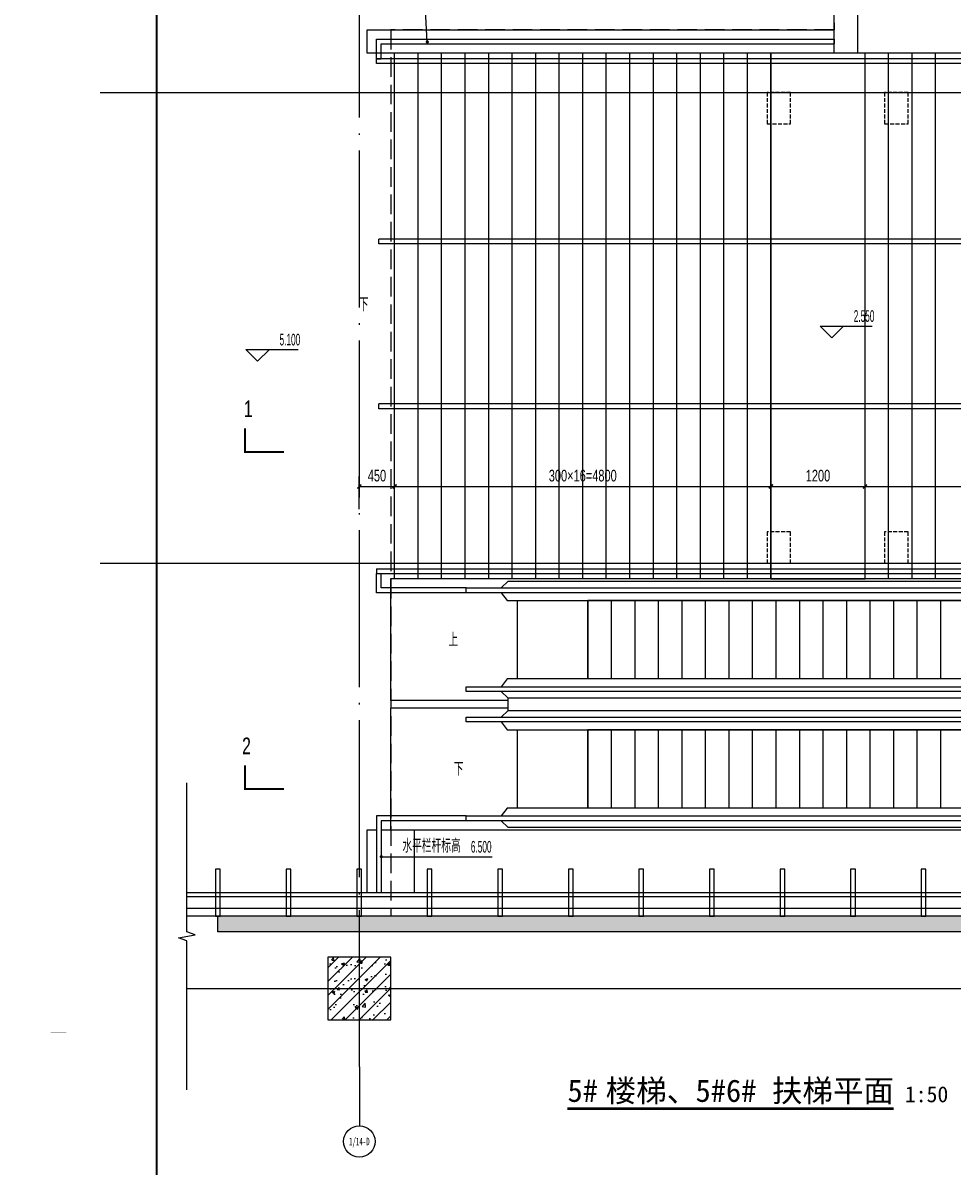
# Model space of a CAD drawing. Extents: x -26219 to 315419, y -160410 to -120810.
# Drawn here: x 136262 to 148127, y -142933 to -128348 of the extents above; entities that cross this region are included whole.
import ezdxf
from ezdxf.enums import TextEntityAlignment as Align

# ---------------------------------------------------------------- set-up
doc = ezdxf.new("R2010")
doc.units = 0
doc.header["$LTSCALE"] = 1000
doc.header["$MEASUREMENT"] = 0
doc.linetypes.add('104-14# 核心筒$0$DOTE', pattern=[2.42, 2, -0.2, 0.02, -0.2])
doc.linetypes.add('14#楼幕墙$0$DASH', pattern=[0.35, 0.25, -0.1])
for name, color, linetype in [('01-标注_尺寸', 124, 'Continuous'), ('01-标注_标高', 200, 'Continuous'), ('01-标注_符号', 200, 'Continuous'), ('02-TEXT_标注', 130, 'Continuous'), ('05-填充_天正', 26, 'Continuous'), ('104-14# 核心筒$0$01-标注_轴线坐标', 132, 'Continuous'), ('104-14# 核心筒$0$02-TEXT_轴号', 7, 'Continuous'), ('104-14# 核心筒$0$05-填充_天正', 26, 'Continuous'), ('104-14# 核心筒$0$A_AXIS-轴线', 36, '104-14# 核心筒$0$DOTE'), ('104-14# 核心筒$0$A_STR-砼柱', 51, 'Continuous'), ('14#楼幕墙$0$A-C_玻璃幕墙', 140, 'Continuous'), ('14#楼幕墙$0$A-TECH_结构', 21, 'Continuous'), ('A-C_玻璃幕墙', 140, 'Continuous'), ('A-E_栏杆', 232, 'Continuous'), ('A-E_楼梯', 171, 'Continuous'), ('A-E_电梯', 171, 'Continuous'), ('A-O_屋面', 201, 'Continuous'), ('A-TECH_结构', 21, 'Continuous'), ('A_AXIS-轴线', 36, 'Continuous'), ('A_STR-砌块墙', 121, 'Continuous'), ('DIM_SYMB', 3, 'Continuous'), ('建-标注-文本', 254, 'Continuous')]:
    doc.layers.add(name, color=color, linetype=linetype)
doc.layers.add('DIM_MODI', color=6, linetype='Continuous', plot=False)
doc.styles.add('104-14# 核心筒$0$_TCH_AXIS', font='STXIHEI_0.TTF', dxfattribs={"width": 0.75})
doc.styles.add('_TCH_DIM', font='ros.shx', dxfattribs={"width": 0.75, "bigfont": 'jd.shx'})
doc.styles.add('_TCH_DIM_T3', font='ros.shx', dxfattribs={"width": 0.705882, "bigfont": 'jd.shx'})
doc.styles.add('_TCH_LABEL', font='ros.shx', dxfattribs={"bigfont": 'jd.shx'})
doc.styles.get("Standard").update_dxf_attribs({"font": 'STXIHEI_0.TTF'})
doc.dimstyles.new('_TCH_ARCH&&50', dxfattribs={"dimtxt": 148.75, "dimasz": 50, "dimexe": 125, "dimexo": 150, "dimgap": 63.125, "dimtad": 1, "dimdec": 0, "dimzin": 0, "dimdsep": 46, "dimtxsty": '_TCH_DIM_T3', "dimblk": 'ARCHTICK', "dimcen": 0.09, "dimclrt": 7, "dimazin": 2, "dimtfac": 1, "dimtdec": 0, "dimtix": 1, "dimtmove": 2, "dimatfit": 3, "dimfxl": 0, "dimtolj": 1, "dimtzin": 0, "dimarcsym": 0})

# ---------------------------------------------------------------- blocks, each defined once
blk = doc.blocks.new('14#楼幕墙$0$A$C103B1A8E')
blk.add_lwpolyline([(0, 0), (60, 0), (60, 600), (0, 600)], close=True)
blk = doc.blocks.new('图框-A1')
for points, const_width in [([(0, 0), (841, 0), (841, 594), (0, 594)], 0.05), ([(766, 584), (25, 584), (25, 10), (766, 10)], 0.5)]:
    blk.add_lwpolyline(points, close=True, dxfattribs=dict(const_width=const_width))
at = {"const_width": 0.05}
blk.add_lwpolyline([(0, 297), (2, 297)], dxfattribs=at)
blk = doc.blocks.new('图框-A1+3-4')
at = {"const_width": 0.05}
blk.add_lwpolyline([(0, 0), (1471, 0), (1471, 594), (0, 594)], close=True, dxfattribs=at)
blk.add_lwpolyline([(1471, 297), (1469, 297)], dxfattribs=at)
blk = doc.blocks.new('_ArchTick')
at = {"color": 0, "linetype": 'ByBlock', "const_width": 0.4}
blk.add_lwpolyline([(-0.5, -0.5), (0.5, 0.5)], dxfattribs=at)
blk = doc.blocks.new('*D565')
at = {"layer": '01-标注_尺寸', "color": 0, "lineweight": -2, "transparency": 16777216}
for p, q in [((141003, -134966), (141003, -134132)), ((145803, -134966), (145803, -134132)), ((141003, -134257), (145803, -134257))]:
    blk.add_line(p, q, dxfattribs=at)
at = {"layer": 'Defpoints', "color": 0, "transparency": 16777216}
for p in [(145803, -134257), (141003, -135116), (145803, -135116)]:
    blk.add_point(p, dxfattribs=at)
at = {"layer": '01-标注_尺寸', "color": 0, "lineweight": -2, "transparency": 16777216, "xscale": 50, "yscale": 50, "zscale": 50, "rotation": 180}
blk.add_blockref('_ArchTick', (141003, -134257), dxfattribs=at)
at = {"layer": '01-标注_尺寸', "color": 0, "lineweight": -2, "transparency": 16777216, "xscale": 50, "yscale": 50, "zscale": 50}
blk.add_blockref('_ArchTick', (145803, -134257), dxfattribs=at)
at = {"layer": '01-标注_尺寸', "color": 7, "transparency": 16777216, "insert": (143403, -134120), "char_height": 148.75, "attachment_point": 5, "style": '_TCH_DIM_T3'}
blk.add_mtext('\\A1;300×16=4800', dxfattribs=at)
blk = doc.blocks.new('*D566')
at = {"layer": '01-标注_尺寸', "color": 0, "lineweight": -2, "transparency": 16777216}
for p, q in [((145803, -134966), (145803, -134132)), ((147003, -134966), (147003, -134132)), ((145803, -134257), (147003, -134257))]:
    blk.add_line(p, q, dxfattribs=at)
at = {"layer": 'Defpoints', "color": 0, "transparency": 16777216}
for p in [(147003, -134257), (145803, -135116), (147003, -135116)]:
    blk.add_point(p, dxfattribs=at)
at = {"layer": '01-标注_尺寸', "color": 0, "lineweight": -2, "transparency": 16777216, "xscale": 50, "yscale": 50, "zscale": 50, "rotation": 180}
blk.add_blockref('_ArchTick', (145803, -134257), dxfattribs=at)
at = {"layer": '01-标注_尺寸', "color": 0, "lineweight": -2, "transparency": 16777216, "xscale": 50, "yscale": 50, "zscale": 50}
blk.add_blockref('_ArchTick', (147003, -134257), dxfattribs=at)
at = {"layer": '01-标注_尺寸', "color": 7, "transparency": 16777216, "insert": (146403, -134120), "char_height": 148.8, "attachment_point": 5, "style": '_TCH_DIM_T3'}
blk.add_mtext('\\A1;1200', dxfattribs=at)
blk = doc.blocks.new('*D567')
at = {"layer": '01-标注_尺寸', "color": 0, "lineweight": -2, "transparency": 16777216}
for p, q in [((147003, -134966), (147003, -134132)), ((151803, -134966), (151803, -134132)), ((147003, -134257), (151803, -134257))]:
    blk.add_line(p, q, dxfattribs=at)
at = {"layer": 'Defpoints', "color": 0, "transparency": 16777216}
for p in [(151803, -134257), (147003, -135116), (151803, -135116)]:
    blk.add_point(p, dxfattribs=at)
at = {"layer": '01-标注_尺寸', "color": 0, "lineweight": -2, "transparency": 16777216, "xscale": 50, "yscale": 50, "zscale": 50, "rotation": 180}
blk.add_blockref('_ArchTick', (147003, -134257), dxfattribs=at)
at = {"layer": '01-标注_尺寸', "color": 0, "lineweight": -2, "transparency": 16777216, "xscale": 50, "yscale": 50, "zscale": 50}
blk.add_blockref('_ArchTick', (151803, -134257), dxfattribs=at)
at = {"layer": '01-标注_尺寸', "color": 7, "transparency": 16777216, "insert": (149403, -134120), "char_height": 148.75, "attachment_point": 5, "style": '_TCH_DIM_T3'}
blk.add_mtext('\\A1;300×16=4800', dxfattribs=at)
blk = doc.blocks.new('*D962')
at = {"layer": '01-标注_尺寸', "color": 0, "lineweight": -2, "transparency": 16777216}
for p, q in [((140553, -134547), (140553, -134132)), ((141003, -134547), (141003, -134132)), ((140553, -134257), (141003, -134257))]:
    blk.add_line(p, q, dxfattribs=at)
at = {"layer": 'Defpoints', "color": 0, "transparency": 16777216}
for p in [(141003, -134257), (140553, -134697), (141003, -134697)]:
    blk.add_point(p, dxfattribs=at)
at = {"layer": '01-标注_尺寸', "color": 0, "lineweight": -2, "transparency": 16777216, "xscale": 50, "yscale": 50, "zscale": 50, "rotation": 180}
blk.add_blockref('_ArchTick', (140553, -134257), dxfattribs=at)
at = {"layer": '01-标注_尺寸', "color": 0, "lineweight": -2, "transparency": 16777216, "xscale": 50, "yscale": 50, "zscale": 50}
blk.add_blockref('_ArchTick', (141003, -134257), dxfattribs=at)
at = {"layer": '01-标注_尺寸', "color": 7, "transparency": 16777216, "insert": (140778, -134120), "char_height": 148.8, "attachment_point": 5, "style": '_TCH_DIM_T3'}
blk.add_mtext('\\A1;450', dxfattribs=at)

msp = doc.modelspace()

# ---------------------------------------------------------------- hatches: boundary and pattern name
at = {"layer": '05-填充_天正'}
h = msp.add_hatch(dxfattribs=at)
h.set_pattern_fill('加气混凝土', color=256, scale=50, style=0)
h.set_pattern_definition([(0, (177, -183), (300, 600), [0, -600]), (0, (-174, -264), (300, 600), [0, -600]), (0, (21, -270), (300, 600), [0, -600]), (0, (234, -93), (300, 600), [0, -600]), (0, (-15, -300), (300, 600), [0, -600]), (0, (294, 285), (300, 600), [0, -600]), (0, (111, 237), (300, 600), [0, -600]), (0, (207, 162), (300, 600), [0, -600]), (0, (-282, 150), (300, 600), [0, -600]), (0, (12, 123), (300, 600), [0, -600]), (0, (-102, -30), (300, 600), [0, -600]), (0, (-96, -255), (300, 600), [0, -600]), (0, (129, -279), (300, 600), [0, -600]), (0, (294, -15), (300, 600), [0, -600]), (0, (-267, -108), (300, 600), [0, -600]), (0, (-216, -6), (300, 600), [0, -600]), (0, (18, -48), (300, 600), [0, -600]), (0, (-66, -135), (300, 600), [0, -600]), (0, (-114, 63), (300, 600), [0, -600]), (0, (-39, 288), (300, 600), [0, -600]), (0, (-243, -234), (300, 600), [0, -600]), (0, (87, 165), (300, 600), [0, -600]), (0, (-192, 174), (300, 600), [0, -600]), (0, (-240, 252), (300, 600), [0, -600]), (130.601294, (257.143, 97.143), (-1499.9999834, 1800.000008), [26.3416, -11037.111]), (18.43495, (214.29, 108.57), (1499.999994, 599.999996), [27.1052, -3767.6279]), (90, (214.3, 82.86), (300, 600), [25.7143, -1174.2857]), (161.56505, (240, 74.29), (-1500.000008, 599.999955), [27.1052, -3767.6279]), (53.1301, (240, 74.29), (300, 600), [28.5714, -2971.4285]), (135, (262.86, -231.43), (-300.00004, 599.99996), [24.2437, -1672.8126]), (45, (228.57, -231.43), (300, 600), [24.2437, -1672.8126]), (135, (245.71, -248.57), (-300.00004, 599.99996), [24.2437, -1672.8126]), (45, (245.71, -248.57), (300, 600), [24.2437, -1672.8126]), (116.56505, (-25.7, 171.43), (-5e-05, 1200), [31.9438, -638.8765]), (180, (-40, 200), (-300, 600), [34.2857, -565.7142]), (63.43495, (-88.57, 171.43), (3e-06, 1200), [31.9438, -638.8765]), (116.56505, (-74.3, 142.86), (-5e-05, 1200), [31.9438, -638.8765]), (0, (-74.3, 142.86), (300, 600), [34.2857, -565.7142]), (63.43495, (-40, 142.86), (3e-06, 1200), [31.9438, -638.8765]), (107.102728, (200, -31.429), (-899.9999656, 3000.0000048), [38.8613, -16282.9025]), (143.972626, (188.57, 5.714), (-5699.999928, 4199.999995), [38.8613, -8122.02]), (180, (157.14, 28.6), (-300, 600), [37.1429, -562.8571]), (36.027373, (88.57, 5.714), (5699.999958, 4199.999955), [38.8613, -8122.02]), (71.56505, (77.14, -28.57), (900.000005, 2999.999995), [36.1403, -3758.5928]), (107.102728, (88.571, -65.714), (-899.9999656, 3000.0000048), [38.8613, -16282.9025]), (143.972626, (120, -88.57), (-5699.999928, 4199.999995), [38.8613, -8122.02]), (0, (120, -88.6), (300, 600), [37.1429, -562.8571]), (36.027373, (157.143, -88.57), (5699.999958, 4199.999955), [38.8613, -8122.02]), (71.56505, (188.57, -65.71), (900.000005, 2999.999995), [36.1403, -3758.5928]), (150.25512, (205.714, 248.57), (-900.000002, 599.999993), [23.035, -4814.3196]), (90, (185.7, 237.14), (300, 600), [22.8571, -1177.1427]), (29.74488, (185.714, 237.14), (900, 599.999997), [23.035, -4814.3196]), (116.56505, (65.7, -177.14), (-5e-05, 1200), [31.9438, -638.8765]), (168.690067, (51.43, -148.57), (-2700.000002, 599.999985), [29.1373, -6089.6855]), (41.185925, (0, -162.857), (7499.9999546, 6599.9999423), [30.3718, -12725.802]), (90, (0, -191.43), (300, 600), [28.5714, -1171.4285]), (138.814074, (22.857, -211.429), (-7499.9998667, 6600.000042), [30.3718, -12725.802]), (16.699244, (22.857, -211.429), (9899.9999255, 2999.9999686), [29.8295, -12498.5375]), (60.945396, (51.43, -202.857), (299.999999, 599.9999947), [29.4161, -12325.3395]), (109.983106, (-185.714, 74.286), (-1500.0000056, 4199.999989), [33.442, -14012.1975]), (155.556045, (-197.143, 105.714), (-3900.000015, 1799.9999626), [34.523, -14465.1315]), (24.443955, (-260, 105.714), (3900.000002, 1799.9999913), [34.523, -14465.1315]), (70.016893, (-271.429, 74.286), (1500.0000045, 4199.9999896), [33.442, -14012.1975]), (109.983106, (-260, 42.857), (-1500.0000056, 4199.999989), [33.442, -14012.1975]), (160.016893, (-228.57, 31.43), (-1500.000001, 599.999973), [33.442, -6989.3775]), (19.983107, (-228.57, 31.43), (1499.999992, 599.999999), [33.442, -6989.3775]), (70.016893, (-197.143, 42.857), (1500.0000045, 4199.9999896), [33.442, -14012.1975]), (122.005383, (37.14, 20), (-300.00004, 599.99997), [26.9542, -5633.434]), (18.43495, (-2.86, 34.29), (1499.999994, 599.999996), [27.1052, -3767.6279]), (90, (-2.86, 8.57), (300, 600), [25.7143, -1174.2857]), (161.56505, (22.86, 0), (-1500.000008, 599.999955), [27.1052, -3767.6279]), (54.462322, (22.857, 0), (2099.999997, 2999.9999955), [24.578, -10298.2115]), (116.56505, (-137.14, -125.7), (-5e-05, 1200), [31.9438, -638.8765]), (180, (-151.4, -97.14), (-300, 600), [31.4286, -568.5714]), (59.036243, (-200, -125.714), (300.000001, 599.999997), [33.3197, -6963.822]), (120.963756, (-182.857, -154.286), (-300.000041, 599.999972), [33.3197, -6963.822]), (0, (-182.86, -154.3), (300, 600), [31.4286, -568.5714]), (63.43495, (-151.43, -154.3), (3e-06, 1200), [31.9438, -638.8765])])
h.paths.add_polyline_path([(153129.7, -139935.9), (153329.7, -139735.9), (138749.7, -139735.9), (138749.7, -139935.9)])
at = {"layer": '104-14# 核心筒$0$05-填充_天正'}
h = msp.add_hatch(dxfattribs=at)
h.set_pattern_fill('钢筋混凝土', color=256, scale=50, style=0)
h.set_pattern_definition([(45, (0, 0), (-88.38835, 88.38835), []), (50, (0, 0), (358.6301, -31.37607), [37.5, -412.5]), (355, (0, 0), (-69.3757, 376.0961), [30, -330]), (100.4514, (29.9, -2.6), (289.2547, 344.7198), [31.8701, -350.57106]), (46.1842, (0, 100), (533.6205, -82.7595), [56.25, -618.75]), (96.6356, (44.47, 93.1), (467.3314, 487.059), [47.8051, -525.8565]), (351.1842, (0, 100), (467.331, 487.0593), [45, -495]), (21, (50, 75), (298.45353, -201.30945), [37.5, -412.5]), (326, (50, 75), (121.6577, 362.575), [30, -330]), (71.4514, (74.87, 58.22), (420.1113, 161.26525), [31.8701, -350.57106]), (37.5, (0, 0), (6.07993, 166.44693), [0, -326, 0, -335, 0, -331.25]), (7.5, (0, 0), (131.53477, 197.20586), [0, -191, 0, -318.5, 0, -126.25]), (327.5, (-111.5, 0), (266.91122, -11.27744), [0, -125, 0, -390, 0, -517.5]), (317.5, (-161.5, 0), (291.59308, 50.0525), [0, -162.5, 0, -259, 0, -367.5])])
h.paths.add_polyline_path([(140153.2, -140256), (140153.2, -141056), (140953.2, -141056), (140953.2, -140256)])

# ---------------------------------------------------------------- linework, layer by layer
at = {"layer": '01-标注_标高'}
for p, q in [((146579.6, -132361.8), (146429.6, -132211.8)), ((146429.6, -132211.8), (147094.8, -132211.8)), ((146579.6, -132361.8), (146729.6, -132211.8)), ((139256.3, -132661.8), (139106.3, -132511.8)), ((139106.3, -132511.8), (139771.5, -132511.8)), ((139256.3, -132661.8), (139406.3, -132511.8))]:
    msp.add_line(p, q, dxfattribs=at)
at = {"layer": '01-标注_符号'}
for p, q in [((141420.3, -128590.3), (141377.3, -127784.2)), ((140833.2, -138976.5), (141377.3, -138976.5)), ((141377.3, -138976.5), (142246.4, -138976.5))]:
    msp.add_line(p, q, dxfattribs=at)
at = {"layer": '01-标注_符号', "const_width": 20}
for points in [[(141420.9, -128600.3, 1), (141419.8, -128580.3, 1)], [(140823.2, -138976.5, 1), (140843.2, -138976.5, 1)]]:
    msp.add_lwpolyline(points, format="xyb", close=True, dxfattribs=at)
at = {"layer": '01-标注_符号'}
for points in [[(140703.2, -131935.9, 0, 0, 0), (151753.5, -131935.9, 40, 0, 0), (151903.5, -131935.9, 0, 0, 0)], [(151869.6, -136210, 0, 0, 0), (142064.1, -136210, 40, 0, 0), (141914.1, -136210, 0, 0, 0)], [(141914.1, -137858, 0, 0, 0), (151719.6, -137858, 40, 0, 0), (151869.6, -137858, 0, 0, 0)]]:
    msp.add_lwpolyline(points, format="xyseb", dxfattribs=at)
at = {"layer": '01-标注_符号', "const_width": 25}
for points in [[(139093.1, -133516.6), (139093.1, -133816.6), (139593.1, -133816.6)], [(139093.1, -137813.6), (139093.1, -138113.6), (139593.1, -138113.6)]]:
    msp.add_lwpolyline(points, dxfattribs=at)
at = {"layer": '01-标注_符号'}
msp.add_lwpolyline([(138353.2, -141949.3), (138353.2, -140047.5), (138248.2, -140009.2), (138458.2, -139972.2), (138353.2, -139935), (138353.2, -138033.2)], dxfattribs=at)
at = {"layer": '104-14# 核心筒$0$01-标注_轴线坐标'}
msp.add_line((140553.2, -141656), (140553.2, -142406), dxfattribs=at)
msp.add_circle((140553.2, -142606), 200, dxfattribs=at)
at = {"layer": '104-14# 核心筒$0$A_AXIS-轴线'}
for p, q in [((140553.2, -141656), (140553.2, -127296)), ((138353.2, -140656), (155553.2, -140656))]:
    msp.add_line(p, q, dxfattribs=at)
at = {"layer": '104-14# 核心筒$0$A_STR-砼柱'}
for p, q in [((140153.2, -140256), (140153.2, -141056)), ((140953.2, -140256), (140153.2, -140256)), ((140953.2, -141056), (140953.2, -140256)), ((140153.2, -141056), (140953.2, -141056))]:
    msp.add_line(p, q, dxfattribs=at)
at = {"layer": '14#楼幕墙$0$A-C_玻璃幕墙'}
for p, q in [((153629.7, -139435.9), (138353.2, -139435.9)), ((153579.7, -139485.9), (138353.2, -139485.9)), ((153429.7, -139635.9), (138353.2, -139635.9))]:
    msp.add_line(p, q, dxfattribs=at)
at = {"layer": '14#楼幕墙$0$A-TECH_结构'}
msp.add_line((153329.7, -139735.9), (138353.2, -139735.9), dxfattribs=at)
at = {"layer": 'A-C_玻璃幕墙'}
msp.add_line((153629.7, -139435.9), (138353.2, -139435.9), dxfattribs=at)
at = {"layer": 'A-E_栏杆'}
for p, q in [((140773.2, -128805.9), (140773.2, -128555.9)), ((140773.2, -128555.9), (146609.2, -128555.9)), ((140833.2, -128805.9), (140833.2, -128615.9)), ((140833.2, -128615.9), (146609.2, -128615.9)), ((146609.2, -128555.9), (146609.2, -128615.9)), ((151803.2, -128805.9), (140773.2, -128805.9)), ((140773.2, -128865.9), (140773.2, -128805.9)), ((140773.2, -128805.9), (140833.2, -128805.9)), ((151803.2, -128865.9), (140773.2, -128865.9)), ((151803.2, -131105.9), (140803.2, -131105.9)), ((140803.2, -131165.9), (140803.2, -131105.9)), ((151803.2, -131165.9), (140803.2, -131165.9)), ((151803.2, -133205.9), (140803.2, -133205.9)), ((140803.2, -133265.9), (140803.2, -133205.9)), ((151803.2, -133265.9), (140803.2, -133265.9)), ((140773.2, -135305.9), (151803.2, -135305.9)), ((140773.2, -135305.9), (140773.2, -135365.9)), ((140773.2, -135365.9), (151803.2, -135365.9)), ((140773.2, -135611), (140773.2, -135365.9)), ((140773.2, -135365.9), (140833.2, -135365.9)), ((140833.2, -135551), (140833.2, -135365.9)), ((141914.1, -135611), (140773.2, -135611)), ((141914.1, -135551), (140833.2, -135551)), ((141914.1, -135611), (141914.1, -135551)), ((141914.1, -138457), (140773.2, -138457)), ((140773.2, -138457), (140773.2, -139435.9)), ((141914.1, -138517), (140833.2, -138517)), ((140833.2, -138517), (140833.2, -139435.9)), ((141914.1, -138517), (141914.1, -138457)), ((140833.2, -139435.9), (140773.2, -139435.9))]:
    msp.add_line(p, q, dxfattribs=at)
at = {"layer": 'A-E_楼梯'}
for p, q in [((154686.6, -135436), (140952.6, -135436)), ((140952.6, -135436), (140952.6, -136984)), ((142364.1, -135551), (142450.1, -135465)), ((142450.1, -135465), (153189.1, -135465)), ((141914.1, -135611), (141914.1, -135551)), ((141914.1, -135551), (153725.1, -135551)), ((153725.1, -135611), (141914.1, -135611)), ((142364.1, -135611), (142436.9, -135710)), ((142436.9, -135710), (153202.4, -135710)), ((142569.6, -136710), (142569.6, -135710)), ((152169.6, -135710), (143469.6, -135710)), ((143469.6, -136710), (143469.6, -135710)), ((143469.6, -135710), (143469.6, -136710)), ((143769.6, -136710), (143769.6, -135710)), ((144069.6, -136710), (144069.6, -135710)), ((144369.6, -136710), (144369.6, -135710)), ((144669.6, -136710), (144669.6, -135710)), ((144969.6, -136710), (144969.6, -135710)), ((145269.6, -136710), (145269.6, -135710)), ((145569.6, -136710), (145569.6, -135710)), ((145869.6, -136710), (145869.6, -135710)), ((146169.6, -136710), (146169.6, -135710)), ((146469.6, -136710), (146469.6, -135710)), ((146769.6, -136710), (146769.6, -135710)), ((147069.6, -136710), (147069.6, -135710)), ((147369.6, -136710), (147369.6, -135710)), ((147669.6, -136710), (147669.6, -135710)), ((147969.6, -136710), (147969.6, -135710)), ((142436.9, -136710), (142364.1, -136809)), ((153202.4, -136710), (142436.9, -136710)), ((152169.6, -136710), (143469.6, -136710)), ((141914.1, -136869), (141914.1, -136809)), ((141914.1, -136809), (153725.1, -136809)), ((153725.1, -136869), (141914.1, -136869)), ((142450.1, -136955), (142364.1, -136869)), ((142450.1, -136984), (140952.6, -136984)), ((140952.6, -137084), (140952.6, -138632)), ((142450.1, -137084), (140952.6, -137084)), ((142450.1, -137113), (142450.1, -136955)), ((153189.1, -136955), (142450.1, -136955)), ((141914.1, -137259), (141914.1, -137199)), ((141914.1, -137199), (153725.1, -137199)), ((142364.1, -137199), (142450.1, -137113)), ((142450.1, -137113), (153189.1, -137113)), ((153725.1, -137259), (141914.1, -137259)), ((142364.1, -137259), (142436.9, -137358)), ((142436.9, -137358), (153202.4, -137358)), ((142569.6, -138358), (142569.6, -137358)), ((152169.6, -137358), (143469.6, -137358)), ((143469.6, -138358), (143469.6, -137358)), ((143469.6, -137358), (143469.6, -138358)), ((143769.6, -138358), (143769.6, -137358)), ((144069.6, -138358), (144069.6, -137358)), ((144369.6, -138358), (144369.6, -137358)), ((144669.6, -138358), (144669.6, -137358)), ((144969.6, -138358), (144969.6, -137358)), ((145269.6, -138358), (145269.6, -137358)), ((145569.6, -138358), (145569.6, -137358)), ((145869.6, -138358), (145869.6, -137358)), ((146169.6, -138358), (146169.6, -137358)), ((146469.6, -138358), (146469.6, -137358)), ((146769.6, -138358), (146769.6, -137358)), ((147069.6, -138358), (147069.6, -137358)), ((147369.6, -138358), (147369.6, -137358)), ((147669.6, -138358), (147669.6, -137358)), ((147969.6, -138358), (147969.6, -137358)), ((142436.9, -138358), (142364.1, -138457)), ((153202.4, -138358), (142436.9, -138358)), ((152169.6, -138358), (143469.6, -138358)), ((141914.1, -138517), (141914.1, -138457)), ((141914.1, -138457), (153725.1, -138457)), ((153725.1, -138517), (141914.1, -138517)), ((142450.1, -138603), (142364.1, -138517)), ((140952.6, -138632), (154686.6, -138632)), ((153189.1, -138603), (142450.1, -138603))]:
    msp.add_line(p, q, dxfattribs=at)
at = {"layer": 'A-E_电梯'}
for p, q in [((145803.2, -128735.9), (141003.2, -128735.9)), ((141003.2, -135436), (141003.2, -128735.9)), ((141303.2, -135436), (141303.2, -128735.9)), ((141603.2, -135436), (141603.2, -128735.9)), ((141903.2, -135436), (141903.2, -128735.9)), ((142203.2, -135436), (142203.2, -128735.9)), ((142503.2, -135436), (142503.2, -128735.9)), ((142803.2, -135436), (142803.2, -128735.9)), ((143103.2, -135436), (143103.2, -128735.9)), ((143403.2, -135436), (143403.2, -128735.9)), ((143703.2, -135436), (143703.2, -128735.9)), ((144003.2, -135436), (144003.2, -128735.9)), ((144303.2, -135436), (144303.2, -128735.9)), ((144603.2, -135436), (144603.2, -128735.9)), ((144903.2, -135436), (144903.2, -128735.9)), ((145203.2, -135436), (145203.2, -128735.9)), ((145503.2, -135436), (145503.2, -128735.9)), ((145803.2, -135436), (145803.2, -128735.9)), ((151803.2, -128735.9), (147003.2, -128735.9)), ((147003.2, -135436), (147003.2, -128735.9)), ((147303.2, -135436), (147303.2, -128735.9)), ((147603.2, -135436), (147603.2, -128735.9)), ((147903.2, -135436), (147903.2, -128735.9)), ((145803.2, -135436), (141003.2, -135436)), ((151803.2, -135436), (147003.2, -135436))]:
    msp.add_line(p, q, dxfattribs=at)
msp.add_lwpolyline([(147003.2, -135436), (147003.2, -128735.9), (145803.2, -128735.9), (145803.2, -135436)], close=True, dxfattribs=at)
at = {"layer": 'A-O_屋面', "ltscale": 5}
for p, q in [((146609.2, -128735.9), (146609.2, -127296)), ((146909.2, -127296), (146909.2, -128735.9)), ((140653.2, -128735.9), (140653.2, -128435.9)), ((140653.2, -128435.9), (146609.2, -128435.9)), ((146909.2, -128735.9), (140653.2, -128735.9))]:
    msp.add_line(p, q, dxfattribs=at)
msp.add_lwpolyline([(140833.2, -138632), (141253.2, -138632), (141253.2, -139435.9), (140653.2, -139435.9), (140653.2, -138632), (140773.2, -138632)], dxfattribs=at)
at = {"layer": 'A-TECH_结构', "linetype": '14#楼幕墙$0$DASH'}
msp.add_lwpolyline([(146609.2, -127296), (146609.2, -128435.9), (140953.2, -128435.9), (140953.2, -139735.9)], dxfattribs=at)
at = {"layer": 'A_AXIS-轴线'}
msp.add_line((138353.2, -140655.9), (153629.7, -140655.9), dxfattribs=at)
at = {"layer": 'A_STR-砌块墙'}
for p, q in [((153329.7, -139735.9), (138749.7, -139735.9)), ((138749.7, -139935.9), (138749.7, -139735.9)), ((153129.7, -139935.9), (138749.7, -139935.9))]:
    msp.add_line(p, q, dxfattribs=at)
at = {"layer": 'DIM_MODI', "color": 2}
for p, q in [((137246.3, -129236), (154031.5, -129236)), ((137246.3, -135236), (154031.5, -135236))]:
    msp.add_line(p, q, dxfattribs=at)
at = {"layer": 'DIM_MODI', "color": 2, "linetype": '14#楼幕墙$0$DASH', "ltscale": 0.2}
for points in [[(146053.2, -129236), (145753.2, -129236), (145753.2, -129636), (146053.2, -129636)], [(147553.2, -129236), (147253.2, -129236), (147253.2, -129636), (147553.2, -129636)], [(146053.2, -134836), (145753.2, -134836), (145753.2, -135236), (146053.2, -135236)], [(147553.2, -134836), (147253.2, -134836), (147253.2, -135236), (147553.2, -135236)]]:
    msp.add_lwpolyline(points, close=True, dxfattribs=at)
at = {"layer": 'DIM_SYMB', "const_width": 35}
msp.add_lwpolyline([(143208.2, -142187.4), (147370.4, -142187.4)], dxfattribs=at)

# ---------------------------------------------------------------- block references
at = {"xscale": 50, "yscale": 50, "zscale": 50}
for name, p in [('图框-A1+3-4', (63167.6, -156062.5)), ('图框-A1', (136717.6, -156062.5))]:
    msp.add_blockref(name, p, dxfattribs=at)
at = {"rotation": 179.9999999998026}
for p in [(138779.7, -139135.9), (139679.7, -139135.9), (140579.7, -139135.9), (141479.7, -139135.9), (142379.7, -139135.9), (143279.7, -139135.9), (144179.7, -139135.9), (145079.7, -139135.9), (145979.7, -139135.9), (146879.7, -139135.9), (147779.7, -139135.9)]:
    msp.add_blockref('14#楼幕墙$0$A$C103B1A8E', p, dxfattribs=at)

# ---------------------------------------------------------------- texts
at = {"layer": '02-TEXT_标注'}
for s, height, style, width, p in [('下', 173.6, '_TCH_DIM', 0.75, (140545.9, -132023.4)), ('2.550', 148.75, '_TCH_DIM', 0.529412, (146859.3, -132159.3)), ('5.100', 148.75, '_TCH_DIM', 0.529412, (139536, -132459.3)), ('1', 212.5, '_TCH_LABEL', 0.705882, (139080.6, -133372.8)), ('上', 173.6, '_TCH_DIM', 0.75, (141689.1, -136297.5)), ('2', 212.5, '_TCH_LABEL', 0.705882, (139058.1, -137669.8)), ('下', 173.6, '_TCH_DIM', 0.75, (141756.8, -137945.5)), ('水平栏杆标高', 173.64, '_TCH_DIM', 0.75, (141103.1, -138924)), ('6.500', 148.75, '_TCH_DIM', 0.529412, (141976, -138924))]:
    msp.add_text(s, height=height, dxfattribs=dict(at, style=style, width=width)).set_placement(p)
at = {"layer": '104-14# 核心筒$0$02-TEXT_轴号', "style": '104-14# 核心筒$0$_TCH_AXIS', "width": 0.840955}
msp.add_text('1/14-D', height=97.86, dxfattribs=at).set_placement((140422, -142654.9), (140684.3, -142654.9), align=Align.FIT)
at = {"layer": '建-标注-文本'}
for s, height, p in [('5#', 285.43, (143208.2, -142101.6)), ('楼梯、', 285.43, (143695, -142101.6)), ('5#6#', 285.43, (144841.3, -142101.6)), ('扶梯平面', 285.43, (145814.9, -142101.6)), ('1:50', 203.88, (147510.4, -142106.2))]:
    msp.add_text(s, height=height, dxfattribs=at).set_placement(p)

# ---------------------------------------------------------------- dimensions: what is measured, and where the dimension line sits
at = {"layer": '01-标注_尺寸'}
for p1, p2, distance, picture, middle in [((140553.2, -134696.7), (141003.2, -134696.7), 439.2, '*D962', (140778.2, -134119.9)), ((145803.2, -135115.9), (147003.2, -135115.9), 858.5, '*D566', (146403.2, -134119.9))]:
    dim = msp.add_aligned_dim(p1=p1, p2=p2, distance=distance, dimstyle='_TCH_ARCH&&50', dxfattribs=at)
    dim.commit()
    dim.dimension.update_dxf_attribs({"geometry": picture, "text_midpoint": middle})
for p1, p2, picture, middle in [((141003.2, -135115.9), (145803.2, -135115.9), '*D565', (143403.2, -134119.9)), ((147003.2, -135115.9), (151803.2, -135115.9), '*D567', (149403.2, -134119.9))]:
    dim = msp.add_aligned_dim(p1=p1, p2=p2, distance=858.5, text='300×16=4800', dimstyle='_TCH_ARCH&&50', dxfattribs=at)
    dim.commit()
    dim.dimension.update_dxf_attribs({"geometry": picture, "text_midpoint": middle})

doc.saveas('drawing.dxf')
